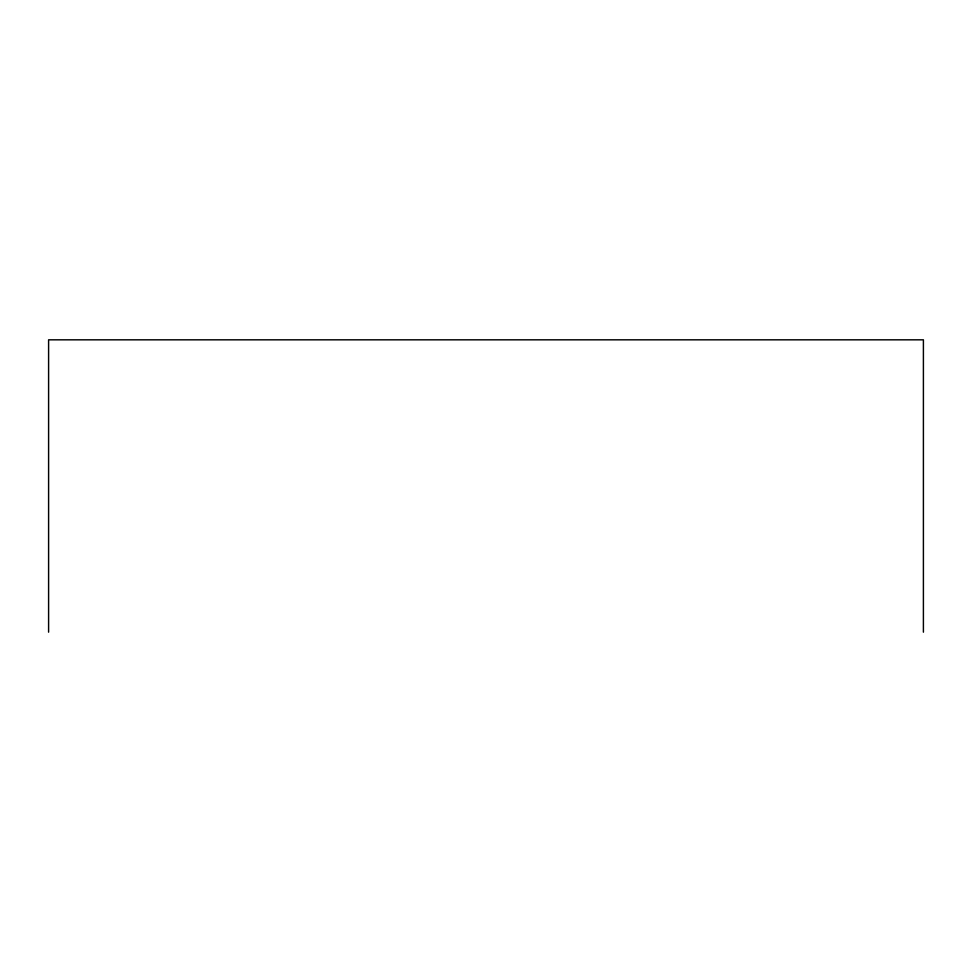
<?xml version="1.0" encoding="UTF-8"?>
<svg xmlns="http://www.w3.org/2000/svg" width="972" height="972" viewBox="0 0 972 972"><rect width="100%" height="100%" fill="white"/><g stroke="black" fill="none" stroke-linecap="round" stroke-linejoin="round"><path stroke-width="1.46" d="M923.4 632.177L923.4 339.823L48.6 339.823L48.6 632.177"/></g></svg>
